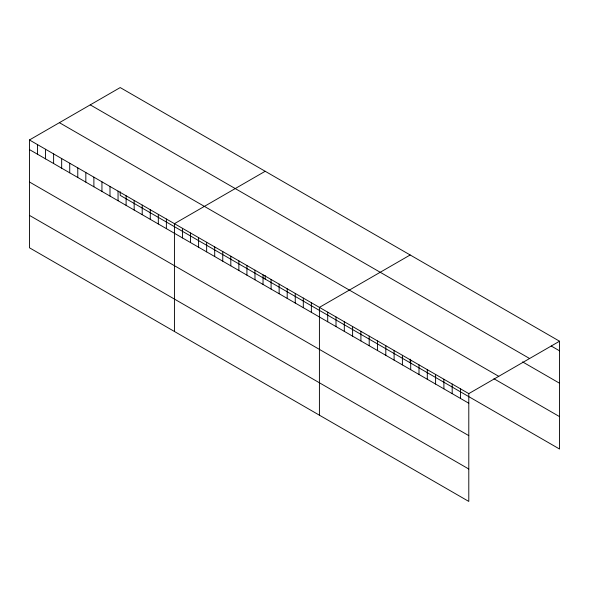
<?xml version="1.0" encoding="UTF-8"?>
<svg xmlns="http://www.w3.org/2000/svg" width="589" height="589" viewBox="0 0 589 589"><rect width="100%" height="100%" fill="white"/><g stroke="black" fill="none" stroke-linecap="round" stroke-linejoin="round"><path stroke-width="0.88" d="M29.45 139.968L468.792 393.621L468.792 501.43L29.45 247.778L29.45 139.968L120.208 87.57L559.55 341.222L559.55 449.032L120.208 195.379L120.208 191.778M265.19 171.274L174.432 223.673L174.432 331.482M410.172 254.978L319.415 307.377L319.415 415.186M468.792 393.621L559.55 341.222M551.252 346.037L559.55 350.83M90.257 104.864L529.599 358.51M522.583 361.896L559.55 383.233M59.401 122.674L498.743 376.327M493.913 378.727L559.55 416.622M29.45 149.577L468.792 403.229M29.45 181.986L468.792 435.639M29.45 215.375L468.792 469.021M460.488 388.828L460.488 398.436M452.19 384.035L452.19 393.643M443.892 379.25L443.892 388.858M435.595 374.457L435.595 384.065M427.297 369.664L427.297 379.272M419 364.871L419 374.479M410.702 360.085L410.702 369.693M410.172 359.187L410.172 362.787M402.397 355.292L402.397 364.9M394.1 350.499L394.1 360.107M385.802 345.706L385.802 355.314M377.505 340.921L377.505 350.529M369.207 336.128L369.207 345.736M360.91 331.335L360.91 340.943M352.612 326.542L352.612 336.15M344.307 321.756L344.307 331.364M336.01 316.963L336.01 326.571M327.712 312.17L327.712 321.778M311.36 302.731L311.36 312.339M303.306 298.078L303.306 307.686M295.251 293.425L295.251 303.041M287.196 288.779L287.196 298.387M279.142 284.126L279.142 293.734M271.087 279.481L271.087 289.089M265.19 275.483L265.19 279.083M263.033 274.827L263.033 284.435M254.978 270.174L254.978 279.782M246.924 265.529L246.924 275.137M238.869 260.875L238.869 270.484M230.814 256.222L230.814 265.838M222.76 251.577L222.76 261.185M214.705 246.924L214.705 256.532M206.651 242.278L206.651 251.886M198.596 237.625L198.596 247.233M190.541 232.972L190.541 242.587M182.487 228.326L182.487 237.934M166.378 219.027L166.378 228.635M158.323 214.374L158.323 223.982M150.269 209.721L150.269 219.329M142.214 205.075L142.214 214.683M134.159 200.422L134.159 210.03M126.105 195.776L126.105 205.384M118.05 191.123L118.05 200.731M109.996 186.47L109.996 196.078M101.941 181.824L101.941 191.432M93.887 177.171L93.887 186.779M85.832 172.518L85.832 182.134M77.777 167.872L77.777 177.48M69.723 163.219L69.723 172.827M61.668 158.574L61.668 168.182M53.614 153.92L53.614 163.528M45.559 149.267L45.559 158.883M37.505 144.622L37.505 154.23"/></g></svg>
